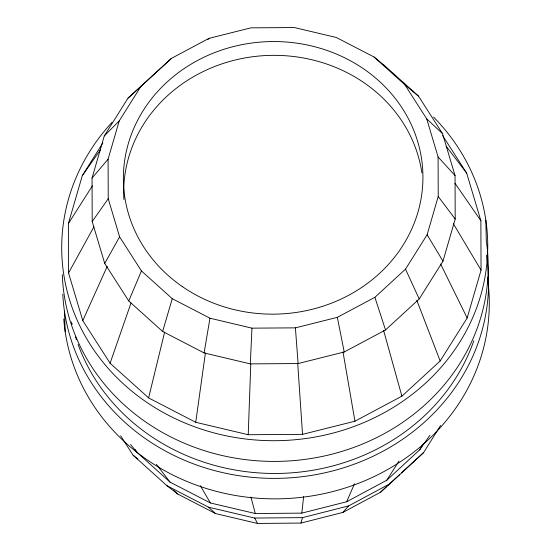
<?xml version="1.0" encoding="UTF-8"?>
<svg xmlns="http://www.w3.org/2000/svg" width="551" height="551" viewBox="0 0 551 551"><rect width="100%" height="100%" fill="white"/><g stroke="black" fill="none" stroke-linecap="round" stroke-linejoin="round"><path stroke-width="0.83" d="M442.598 135.539L466.656 173.097L480.878 220.737L481.057 270.155L467.165 317.989L440.166 360.974L401.886 396.176L354.94 421.205L302.533 434.353L248.225 434.725L250.795 363.653M250.312 363.88L251.959 328.148L209.959 318.202L172.263 298.69L141.449 270.947L119.608 236.854L108.23 198.739L108.086 159.205L119.202 120.938L140.801 86.555L171.423 58.385L208.981 38.363L250.905 27.846L294.351 27.55L336.351 37.496L374.046 57.008L384.605 65.624L418.505 96.149L442.529 133.645L455.043 175.569L455.202 219.057L442.976 261.153L419.215 298.979L385.528 329.959L344.223 351.986L298.098 363.557L250.312 363.88L204.111 352.936L162.648 331.475L128.748 300.956L104.718 263.454L92.203 221.53L92.051 178.042L104.27 135.952L128.032 98.126L171.423 58.385M130.587 444.54L137.068 452.426L170.045 482.118L210.379 502.96L255.313 513.532L301.796 513.119L303.649 496.561M248.225 434.725L195.729 422.293L205.413 352.957M204.111 352.936L209.959 318.202M195.729 422.293L148.612 397.905L164.659 332.019M120.641 435.745L133.122 455.236L167.015 485.755L177.828 494.089L215.524 513.566L257.524 523.45L300.963 523.064L302.465 517.63L348.583 505.935L389.888 483.771L423.567 452.647L440.6 425.427M148.612 397.905L110.09 363.219L82.781 320.606L68.558 272.965L68.386 223.541L82.278 175.714L102.872 142.929M251.959 328.148L295.405 327.859L337.336 317.335L374.887 297.313L405.508 269.15L427.115 234.76L438.224 196.493L438.086 156.959L426.708 118.844L404.861 84.758L374.046 57.008M162.648 331.475L172.263 298.69M110.09 363.219L131 303.043M128.748 300.956L141.449 270.947M301.796 513.119L346.655 501.747L354.479 483.812M82.781 320.606L107.231 266.333M68.558 272.965L93.835 226.943M104.718 263.454L119.608 236.854M346.655 501.747L386.836 480.183L419.6 449.912L423.678 443.39M386.836 480.183L398.965 461.042M68.386 223.541L92.389 185.852M82.278 175.714L100.509 149.638M92.203 221.53L108.23 198.739M419.6 449.912L429.925 435.29M92.051 178.042L108.086 159.205M300.963 523.064L342.887 512.43L348.583 505.935M207.899 39.589L208.981 38.363M104.27 135.952L119.202 120.938M342.887 512.43L380.438 492.284L386.692 486.505M387.938 485.355L399.812 474.383M401.686 472.648L423.567 452.647M128.032 98.126L140.801 86.555M380.438 492.284L389.888 483.771M167.015 485.755L208.478 507.182L254.679 518.057L302.465 517.63M382.339 64.453L384.605 65.624M133.122 455.236L137.75 458.942M404.861 84.758L418.505 96.149M173.427 490.128L177.828 494.089M208.478 507.182L215.524 513.566M426.708 118.844L442.529 133.645M438.086 156.959L455.043 175.569M156.463 464.39L170.045 482.118M446.131 146.18L466.656 173.097M438.224 196.493L455.202 219.057M454.981 183.269L480.878 220.737M135.236 449.568L137.068 452.426M427.115 234.76L442.976 261.153M453.328 223.665L481.057 270.155M200.261 485.617L210.379 502.96M254.679 518.057L257.524 523.45M440.635 264.067L467.165 317.989M405.508 269.15L419.215 298.979M416.783 300.233L440.166 360.974M374.887 297.313L385.528 329.959M383.62 330.483L401.886 396.176M250.912 497.03L255.313 513.532M337.336 317.335L344.223 351.986M343.025 352.02L354.94 421.205M295.405 327.859L298.098 363.557M297.719 363.336L302.533 434.353M64.474 311.322L65.197 331.785M485.83 220.111L486.299 240.808A213.03 193.849 -1.3 0 1 292.884 460.67A213.03 193.849 -1.3 0 1 62.284 274.618M123.899 199.496A149.789 136.297 -1.3 0 1 259.452 55.995A149.789 136.297 -1.3 0 1 421.901 172.849M473.777 340.862A208.037 189.303 -1.3 0 1 276.705 473.461A208.037 189.303 -1.3 0 1 78.063 344.375M76.362 339.471A208.037 189.303 -1.3 0 1 75.563 337.005M72.133 324.518A208.037 189.303 -1.3 0 1 71.561 322.004M433.568 117.067A213.03 193.849 -1.3 0 1 423.905 384.653A213.03 193.849 -1.3 0 1 129.781 389.481A213.03 193.849 -1.3 0 1 112.025 122.35M487.38 277.291A213.03 194.289 -2 0 1 297.767 497.732A213.03 194.289 -2 0 1 63.771 318.981M486.402 255.168A213.03 194.289 -2 0 1 295.605 477.4A213.03 194.289 -2 0 1 62.78 294.2M182.353 286.61A149.789 136.297 -1.3 0 0 421.715 194.634A149.789 136.297 -1.3 0 0 215.393 52.311A149.789 136.297 -1.3 0 0 182.353 286.61"/></g></svg>
